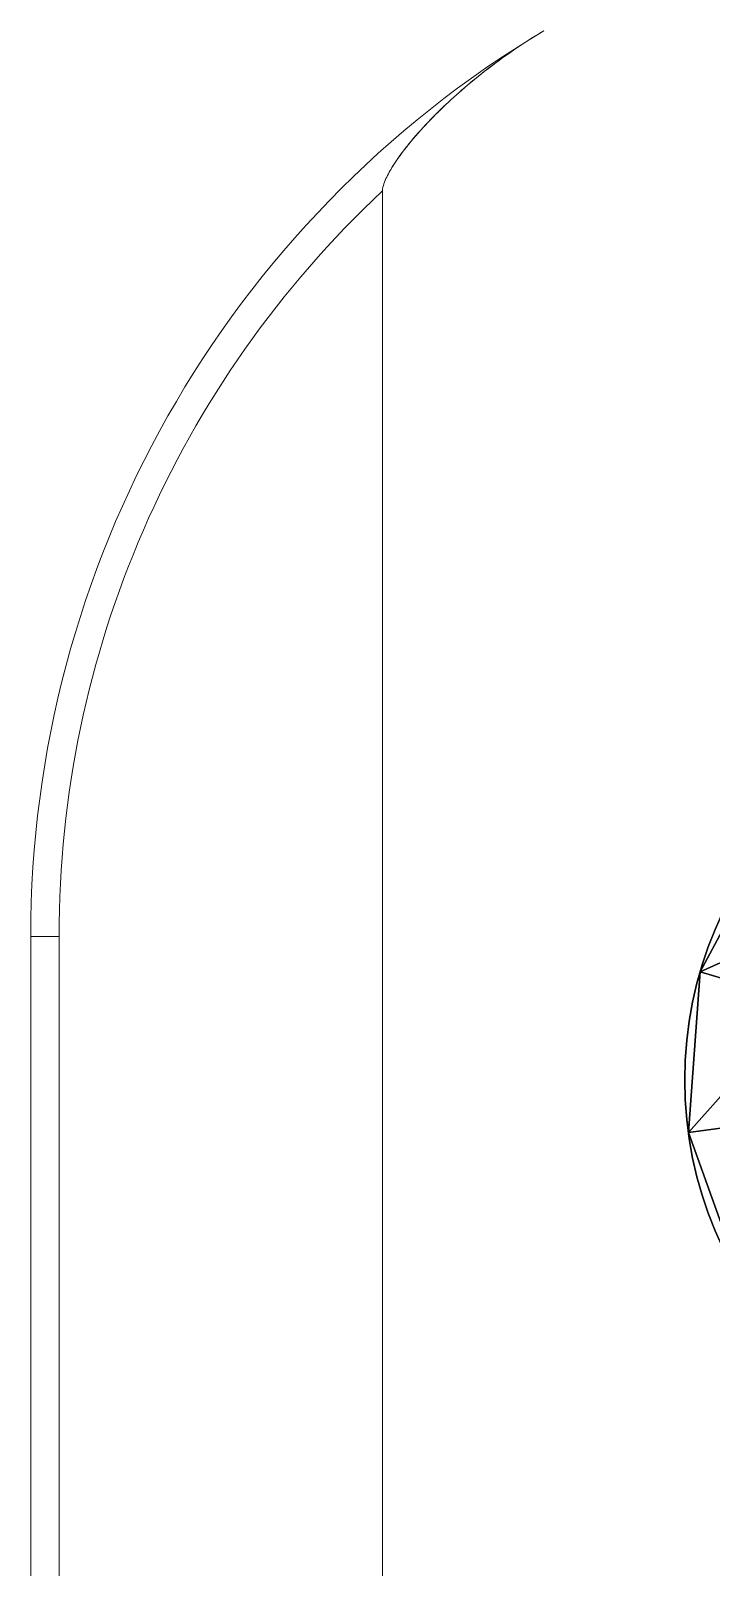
# Model space of a CAD drawing. Header units: millimetres. Extents: x -228 to 252, y -232 to 100.
# Drawn here: x -227.59 to -208.25, y 17.07 to 60.74 of the extents above; entities that cross this region are included whole.
import ezdxf

# ---------------------------------------------------------------- set-up
doc = ezdxf.new("R2010")
doc.units = ezdxf.units.MM
doc.layers.add('1', color=7, linetype='Continuous', true_color=0xffffff)

# ---------------------------------------------------------------- blocks, each defined once
blk = doc.blocks.new('fiksator_BODY')
at = {"layer": '1', "color": 60, "linetype": 'Continuous', "lineweight": 18}
for p, q in [((70, 8.814954, 87.59), (70, 121.185046, 87.59)), ((94, 121.185046, 87.59), (94, 8.814954, 87.59)), ((176, 8.814954, 87.59), (176, 121.185046, 87.59)), ((200, 121.185046, 87.59), (200, 8.814954, 87.59)), ((71.839223, 30, 96.786116), (71.839223, 100, 96.786116)), ((72.819804, 100, 97.59), (72.819804, 30, 97.59)), ((91.180196, 30, 97.59), (91.180196, 100, 97.59)), ((92.160777, 100, 96.786116), (92.160777, 30, 96.786116)), ((177.839223, 30, 96.786116), (177.839223, 100, 96.786116)), ((178.819804, 100, 97.59), (178.819804, 30, 97.59)), ((197.180196, 30, 97.59), (197.180196, 100, 97.59)), ((198.160777, 100, 96.786116), (198.160777, 30, 96.786116)), ((72.819804, 30, 97.59), (91.180196, 30, 97.59)), ((178.819804, 30, 97.59), (197.180196, 30, 97.59))]:
    blk.add_line(p, q, dxfattribs=at)
at = {"layer": '1', "color": 60, "linetype": 'Continuous', "lineweight": 18, "extrusion": (0, 1, 0)}
for centre in [(-72.819804, 96.59, 30), (-178.819804, 96.59, 30)]:
    blk.add_arc(centre, 1, 11.309932, 90, dxfattribs=at)
at = {"layer": '1', "color": 60, "linetype": 'Continuous', "lineweight": 18, "extrusion": (0, -1, 0)}
for centre in [(91.180196, 96.59, -30), (197.180196, 96.59, -30)]:
    blk.add_arc(centre, 1, 11.309932, 90, dxfattribs=at)
at = {"layer": '1', "color": 60, "linetype": 'Continuous', "lineweight": 18, "extrusion": (-0.9805806756909201, 0, 0.1961161351381843)}
for centre in [(66.039223, 30, 67.786116), (172.039223, 30, 67.786116)]:
    blk.add_ellipse(centre, major_axis=(-5.800000000000007, 0, -29), ratio=0.980581, start_param=2.322511249688208, end_param=3.141592653589793, dxfattribs=at)
at = {"layer": '1', "color": 60, "linetype": 'Continuous', "lineweight": 18, "extrusion": (0.9818192204374107, 0, -0.1898183826178994)}
for centre in [(67.019804, 30, 67.59), (173.019804, 30, 67.59)]:
    blk.add_ellipse(centre, major_axis=(-5.800000000000002, 0, -30), ratio=0.981819, start_param=3.141592653589793, end_param=4.172749294985511, dxfattribs=at)
at = {"layer": '1', "color": 60, "linetype": 'Continuous', "lineweight": 18, "extrusion": (-0.9818192204374107, 0, -0.1898183826178994)}
for centre in [(96.980196, 30, 67.59), (202.980196, 30, 67.59)]:
    blk.add_ellipse(centre, major_axis=(-5.800000000000002, 0, 30), ratio=0.981819, start_param=5.252028665783879, end_param=6.283185307179586, dxfattribs=at)
at = {"layer": '1', "color": 60, "linetype": 'Continuous', "lineweight": 18, "extrusion": (0.9805806756909201, 0, 0.1961161351381843)}
for centre, end_param in [((97.960777, 30, 67.786116), 0.819081403901585), ((203.960777, 30, 67.786116), 0.8190814039015848)]:
    blk.add_ellipse(centre, major_axis=(-5.800000000000007, 0, 29), ratio=0.980581, start_param=0, end_param=end_param, dxfattribs=at)
at = {"layer": '1', "color": 60, "linetype": 'Continuous', "lineweight": 18, "extrusion": (1, 0, 0)}
for points, knots in [([(70, 4.263183708368676, 83.0048073997316), (69.99999999999999, 4.545105740648269, 83.47550906762723), (70, 4.849240350869828, 83.93102934934068), (69.99999999999999, 5.501999647235011, 84.81166277021931), (69.99999999999999, 5.850091529839815, 85.23615817454252), (70, 6.590751258030481, 86.04362299883313), (69.99999999999999, 6.983217864746249, 86.42858809487032), (69.99999999999999, 7.616525052586185, 86.953952706167), (70, 7.834730008390062, 87.12054627455238), (70, 8.178687266390394, 87.34213624971204), (70.00000000000001, 8.296129768734648, 87.4115476148048), (70, 8.481542679094643, 87.50090636465238), (69.99999999999999, 8.5453083448243, 87.52842142730736), (70, 8.67732385518371, 87.57241773172066), (70, 8.744270222996215, 87.59000000000003), (70, 8.814953767643884, 87.59)], [0, 0, 0, 0, 0.2500000000000019, 0.2500000000000019, 0.5000000000000038, 0.5000000000000038, 0.7500000000000057, 0.7500000000000057, 0.8750000000000068, 0.8750000000000068, 0.9375000000000052, 0.9375000000000052, 0.9687500000000027, 0.9687500000000027, 1, 1, 1, 1]), ([(200, 8.814953767643889, 87.59), (200, 8.74404911523916, 87.58999999999999), (200, 8.677400741678165, 87.57241235672896), (200, 8.546161183073615, 87.5287364293419), (200, 8.481903581345254, 87.50108108453114), (200, 8.295345534433116, 87.41116808694854), (200, 8.177075744739769, 87.34119822353979), (200.0000000000001, 7.830561504658535, 87.11765717791899), (200, 7.610405025254783, 86.949170856166), (200.0000000000001, 6.977486482999876, 86.42323070596895), (200, 6.588425625616733, 86.0411282956137), (200, 5.482919816505407, 84.83578729824472), (200.0000000000001, 4.827748469948828, 83.94741402313774), (200, 4.263183708368844, 83.00480739973189)], [0, 0, 0, 0, 0.0312499999999994, 0.0312499999999994, 0.0624999999999988, 0.0624999999999988, 0.1249999999999984, 0.1249999999999984, 0.2499999999999981, 0.2499999999999981, 0.4999999999999973, 0.4999999999999973, 1, 1, 1, 1])]:
    blk.add_open_spline(points, degree=3, knots=knots, dxfattribs=at)
at = {"layer": '1', "color": 60, "linetype": 'Continuous', "lineweight": 18, "extrusion": (1, -1.46581696662487e-14, 1.122535848708249e-14)}
blk.add_open_spline([(94, 8.814953767643889, 87.59), (94.00000000000001, 8.744049115239163, 87.59000000000002), (94, 8.677400741678168, 87.57241235672895), (94.00000000000001, 8.546161183073618, 87.5287364293419), (94.00000000000003, 8.481903581345259, 87.50108108453114), (94.00000000000001, 8.295345534433116, 87.4111680869485), (94.00000000000001, 8.177075744739776, 87.34119822353985), (94.00000000000001, 7.830561504658538, 87.11765717791901), (94.00000000000001, 7.610405025254794, 86.949170856166), (94.00000000000001, 6.977486482999884, 86.42323070596895), (94, 6.588425625616733, 86.04112829561372), (94.00000000000001, 5.482919816505412, 84.83578729824471), (94.00000000000001, 4.827748469948827, 83.94741402313771), (94, 4.263183708368843, 83.00480739973189)], degree=3, knots=[0, 0, 0, 0, 0.0312500000000002, 0.0312500000000002, 0.0625000000000004, 0.0625000000000004, 0.1250000000000001, 0.1250000000000001, 0.2499999999999995, 0.2499999999999995, 0.499999999999998, 0.499999999999998, 1, 1, 1, 1], dxfattribs=at)
at = {"layer": '1', "color": 60, "linetype": 'Continuous', "lineweight": 18, "extrusion": (1, -2.932860116734729e-14, 2.246411410230851e-14)}
blk.add_open_spline([(176, 4.263183708368676, 83.0048073997316), (176, 4.545105740648274, 83.4755090676272), (176, 4.849240350869825, 83.93102934934069), (175.9999999999999, 5.501999647235006, 84.8116627702193), (176.0000000000001, 5.850091529839811, 85.23615817454251), (176, 6.590751258030486, 86.0436229988331), (176.0000000000001, 6.983217864746256, 86.4285880948703), (176, 7.616525052586183, 86.95395270616697), (176, 7.834730008390078, 87.12054627455234), (176, 8.178687266390424, 87.34213624971196), (176.0000000000001, 8.29612976873465, 87.41154761480472), (176.0000000000001, 8.481542679094664, 87.50090636465234), (176, 8.54530834482437, 87.52842142730731), (176, 8.677323855183756, 87.57241773172059), (176.0000000000001, 8.744270222996272, 87.58999999999988), (176, 8.814953767643951, 87.58999999999982)], degree=3, knots=[0, 0, 0, 0, 0.2499999999999995, 0.2499999999999995, 0.499999999999999, 0.499999999999999, 0.7499999999999984, 0.7499999999999984, 0.8749999999999979, 0.8749999999999979, 0.9374999999999979, 0.9374999999999979, 0.968749999999999, 0.968749999999999, 1, 1, 1, 1], dxfattribs=at)
blk = doc.blocks.new('UG_SURFACE_026')
at = {"layer": '1', "color": 60, "linetype": 'Continuous', "lineweight": 25}
for points in [[(1.149813, -10.939741), (5.5, -9.52628), (6.022175, -6.688303), (2.781153, -8.559508)], [(-3.399187, -10.461622, -6), (-7.360436, -8.174593, -6), (-6.691306, -7.431448, -6), (-3.09017, -9.510566, -6)], [(-7.360436, -8.174593, -4), (-3.399187, -10.461622, -4), (-3.09017, -9.510566, -4), (-6.691306, -7.431448, -4)], [(-6.691306, -7.431448, -2), (-3.09017, -9.510566, -2), (-3.399187, -10.461622, -2), (-7.360436, -8.174593, -2)], [(-7.360436, -8.174593), (-3.399187, -10.461622), (-0.940756, -8.950697), (-4.5, -7.794229)], [(-3.399187, -10.461622, -6), (-3.399187, -10.461622, -4), (-7.360436, -8.174593, -4), (-7.360436, -8.174593, -6)], [(-3.399187, -10.461622, -2), (-3.399187, -10.461622), (-7.360436, -8.174593), (-7.360436, -8.174593, -2)], [(2.781153, -8.559508), (-0.940756, -8.950697), (-3.399187, -10.461622), (1.149813, -10.939741)], [(5.5, -9.52628, -6), (1.149813, -10.939741, -6), (1.045285, -9.945219, -6), (5, -8.660254, -6)], [(1.149813, -10.939741, -4), (5.5, -9.52628, -4), (5, -8.660254, -4), (1.045285, -9.945219, -4)], [(5.5, -9.52628, -2), (1.149813, -10.939741, -2), (1.045285, -9.945219, -2), (5, -8.660254, -2)], [(-3.09017, -9.510566, -6), (1.045285, -9.945219, -6), (1.149813, -10.939741, -6), (-3.399187, -10.461622, -6)], [(-3.399187, -10.461622, -4), (1.149813, -10.939741, -4), (1.045285, -9.945219, -4), (-3.09017, -9.510566, -4)], [(1.149813, -10.939741, -2), (-3.399187, -10.461622, -2), (-3.09017, -9.510566, -2), (1.045285, -9.945219, -2)], [(5.5, -9.52628, -6), (5.5, -9.52628, -4), (1.149813, -10.939741, -4), (1.149813, -10.939741, -6)], [(5.5, -9.52628, -2), (5.5, -9.52628), (1.149813, -10.939741), (1.149813, -10.939741, -2)], [(1.149813, -10.939741, -6), (1.149813, -10.939741, -4), (-3.399187, -10.461622, -4), (-3.399187, -10.461622, -6)], [(1.149813, -10.939741, -2), (1.149813, -10.939741), (-3.399187, -10.461622), (-3.399187, -10.461622, -2)]]:
    blk.add_3dface(points, dxfattribs=at)
blk = doc.blocks.new('3033-0495_d18_BODY')
at = {"layer": '1', "color": 60, "linetype": 'Continuous', "lineweight": 25}
for centre in [(0, 0, -4), (0, 0, -2), (0, 0, -6)]:
    blk.add_circle(centre, 11, dxfattribs=at)
at = {"layer": '1', "color": 60, "linetype": 'Continuous', "lineweight": 25, "extrusion": (0, 0, -1)}
blk.add_circle((0, 0), 11, dxfattribs=at)
at = {"layer": '1', "color": 60, "linetype": 'Continuous', "lineweight": 25}
blk.add_blockref('UG_SURFACE_026', (0, 0), dxfattribs=at)

msp = doc.modelspace()

# ---------------------------------------------------------------- block references
at = {"layer": '1', "color": 172, "linetype": 'Continuous', "lineweight": 18, "extrusion": (0, 0, -1), "rotation": 100.215053}
msp.add_blockref('3033-0495_d18_BODY', (198, 30.92, -81.5), dxfattribs=at)
at = {"layer": '1', "color": 172, "linetype": 'Continuous', "lineweight": 18, "extrusion": (-1, 0, 0), "rotation": 270}
msp.add_blockref('fiksator_BODY', (-65, 135, 130), dxfattribs=at)

doc.saveas('drawing.dxf')
